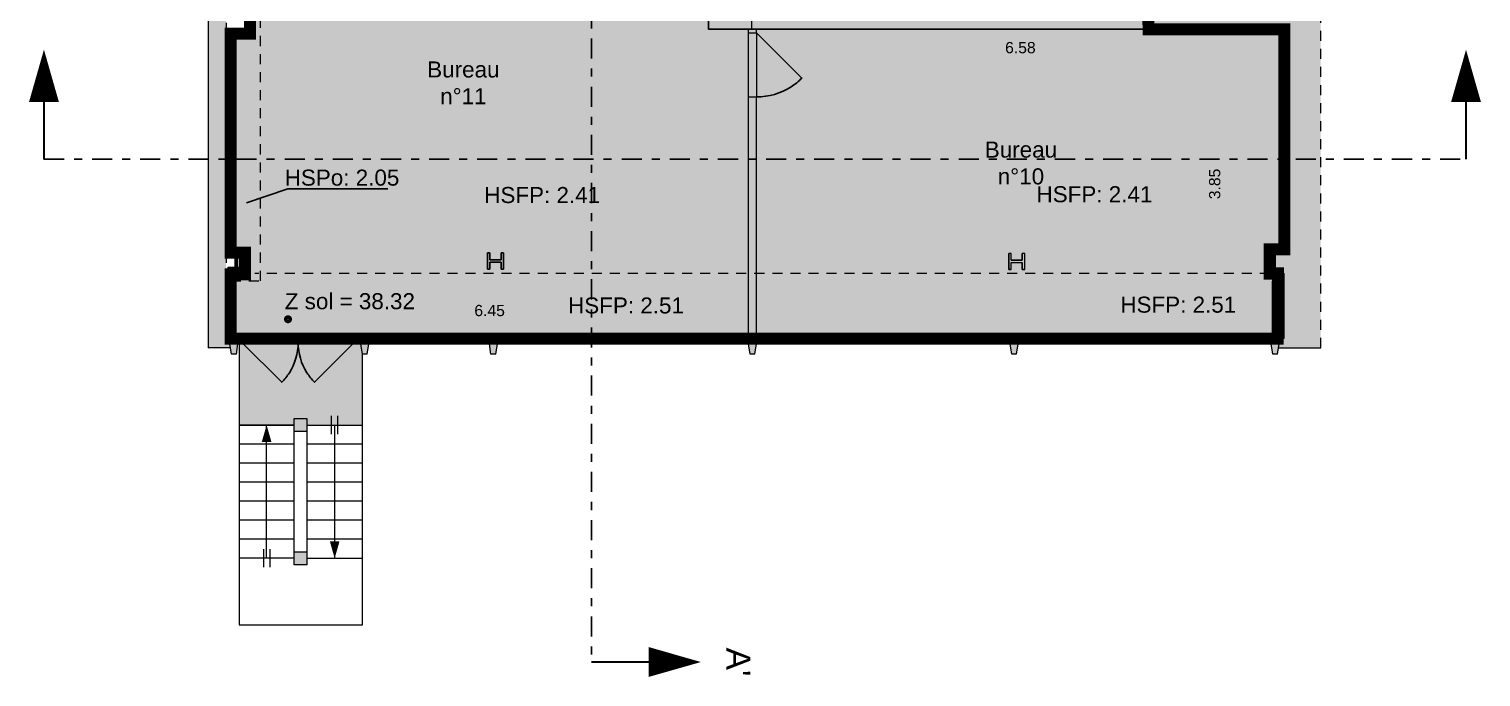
# Model space of a CAD drawing. Header units: metres. Extents: x 96 to 269, y -128 to -61.
# Drawn here: x 112.92 to 131.01, y -89.33 to -81.26 of the extents above; entities that cross this region are included whole.
import ezdxf
from ezdxf.enums import TextEntityAlignment as Align

# ---------------------------------------------------------------- set-up
doc = ezdxf.new("R2010")
doc.units = ezdxf.units.M
doc.header["$PDMODE"] = 3
doc.header["$PDSIZE"] = -2
for name, pattern in [('AXES', [2, 1.25, -0.25, 0.25, -0.25]), ('CACHE2', [0.1875, 0.125, -0.0625]), ('TIRETPT2', [0.5, 0.25, -0.125, 0, -0.125])]:
    doc.linetypes.add(name, pattern=pattern)
doc.layers.get('0').update_dxf_attribs({"color": 253, "linetype": 'CONTINUOUS'})
doc.layers.get('Defpoints').update_dxf_attribs({"color": 253, "linetype": 'CONTINUOUS'})
for name, color, linetype in [('GEX_BAT_cloison', 253, 'CONTINUOUS'), ('GEX_BAT_coffrage', 253, 'CONTINUOUS'), ('GEX_BAT_faux_plafond', 253, 'CACHE2'), ('GEX_BAT_fenetre', 253, 'CONTINUOUS'), ('GEX_BAT_linteau_cloison', 253, 'CACHE2'), ('GEX_BAT_mur', 253, 'CONTINUOUS'), ('GEX_BAT_poutre', 253, 'CACHE2'), ('GEX_EDS_sdp_1-SDP', 253, 'AXES'), ('GEX_EDS_sdp__Ajout', 172, 'CONTINUOUS'), ('GEX_EDS_sdp__Modication', 92, 'CONTINUOUS'), ('GEX_EDS_sdp__Suppression', 10, 'CONTINUOUS'), ('GEX_EDS_SU_bureau', 253, 'CONTINUOUS'), ('GEX_MEP_mur_pochage', 253, 'CONTINUOUS'), ('GEX_MEP_ouvrant_porte', 253, 'CONTINUOUS'), ('GEX_MEP_trait_de_coupe', 253, 'TIRETPT2'), ('GEX_MEP_txt_cot_alti', 253, 'CONTINUOUS'), ('GEX_MEP_txt_cot_plani', 253, 'CONTINUOUS'), ('GEX_MEP_txt_designation', 253, 'CONTINUOUS')]:
    doc.layers.add(name, color=color, linetype=linetype)
doc.styles.add('G100TXT-cote', font='swissl.ttf')
doc.styles.add('G100TXT-droit', font='swissl.ttf', dxfattribs={"height": 0.2})
doc.styles.add('G100TXT-italic', font='swissli.ttf')
doc.dimstyles.new('G100COT-libre', dxfattribs={"dimtxt": 0.14, "dimasz": 0.18, "dimexe": 0.18, "dimexo": 0.2, "dimgap": 0.09, "dimtad": 0, "dimzin": 0, "dimdsep": 46, "dimtxsty": 'G100TXT-cote', "dimblk1": 'OBLIQUE', "dimblk2": 'OBLIQUE', "dimsah": 1, "dimcen": 0.09, "dimse1": 1, "dimse2": 1, "dimsd1": 1, "dimsd2": 1, "dimclrd": 252, "dimaunit": 2, "dimadec": 3, "dimazin": 0, "dimtfac": 1, "dimtix": 1, "dimtofl": 0, "dimtmove": 0, "dimatfit": 3, "dimldrblk": 'OBLIQUE', "dimfxl": 0.18, "dimtolj": 1, "dimtzin": 0, "dimarcsym": 0})

# ---------------------------------------------------------------- blocks, each defined once
blk = doc.blocks.new('*D6')
at = {"layer": 'Defpoints', "color": 0, "lineweight": 0}
for p in [(121.983, -81.263), (128.56, -81.263), (128.56, -81.492)]:
    blk.add_point(p, dxfattribs=at)
at = {"layer": 'GEX_MEP_txt_cot_plani', "color": 0, "insert": (125.271, -81.492), "char_height": 0.14, "attachment_point": 5, "style": 'G100TXT-cote'}
blk.add_mtext('\\A1;6.58', dxfattribs=at)
blk = doc.blocks.new('_OBLIQUE')
at = {"color": 0, "linetype": 'ByBlock'}
blk.add_line((-0.5, -0.5), (0.5, 0.5), dxfattribs=at)
blk = doc.blocks.new('*D7')
at = {"layer": 'Defpoints', "color": 0, "lineweight": 0}
for p in [(127.693, -81.263), (128.158, -81.263), (128.158, -85.116)]:
    blk.add_point(p, dxfattribs=at)
at = {"layer": 'GEX_MEP_txt_cot_plani', "color": 0, "insert": (127.693, -83.19), "char_height": 0.14, "attachment_point": 5, "rotation": 90, "style": 'G100TXT-cote'}
blk.add_mtext('\\A1;3.85', dxfattribs=at)
blk = doc.blocks.new('*D8')
at = {"layer": 'Defpoints', "color": 0, "lineweight": 0}
for p in [(121.883, -84.768), (115.43, -84.889), (121.883, -84.889)]:
    blk.add_point(p, dxfattribs=at)
at = {"layer": 'GEX_MEP_txt_cot_plani', "color": 0, "insert": (118.656, -84.768), "char_height": 0.14, "attachment_point": 5, "style": 'G100TXT-cote'}
blk.add_mtext('\\A1;6.45', dxfattribs=at)

msp = doc.modelspace()

# ---------------------------------------------------------------- hatches: boundary and pattern name
at = {"layer": 'GEX_EDS_sdp__Ajout'}
h = msp.add_hatch(color=256, dxfattribs=at)
h.dxf.hatch_style = 1
h.paths.add_polyline_path([(115.463, -70.618), (115.463, -71.244), (115.603, -71.244), (115.603, -71.494), (115.433, -71.494), (115.433, -75.604), (115.608, -75.604), (115.608, -76.508), (115.608, -80.956), (115.67, -80.956), (115.67, -81.316), (115.43, -81.316), (115.43, -84.046), (115.608, -84.046), (115.608, -84.316), (115.43, -84.316), (115.43, -85.116), (128.478, -85.116), (128.48, -84.306), (128.38, -84.306), (128.38, -84.003), (128.56, -84.003), (128.56, -81.263), (126.869, -81.263), (126.864, -81.02, 0.998868), (126.868, -77.88), (126.868, -75.658), (128.568, -75.658), (128.568, -71.462), (128.398, -71.462), (128.398, -71.198), (128.485, -71.198), (128.485, -70.618)])
at = {"layer": 'GEX_EDS_sdp__Suppression', "lineweight": 0}
h = msp.add_hatch(color=256, dxfattribs=at)
edge = h.paths.add_edge_path()
edge.add_line((115.463, -70.618), (115.463, -71.244))
edge.add_line((115.463, -71.244), (115.603, -71.244))
edge.add_line((115.603, -71.244), (115.603, -71.494))
edge.add_line((115.603, -71.494), (115.433, -71.494))
edge.add_line((115.433, -71.494), (115.433, -75.604))
edge.add_line((115.433, -75.604), (115.683, -75.604))
edge.add_line((115.683, -75.604), (115.683, -76.508))
edge.add_line((115.683, -76.508), (115.608, -76.508))
edge.add_line((115.608, -76.508), (115.608, -80.956))
edge.add_line((115.608, -80.956), (115.67, -80.956))
edge.add_line((115.67, -80.956), (115.67, -81.316))
edge.add_line((115.67, -81.316), (115.43, -81.316))
edge.add_line((115.43, -81.316), (115.43, -84.046))
edge.add_line((115.43, -84.046), (115.608, -84.046))
edge.add_line((115.608, -84.046), (115.608, -84.316))
edge.add_line((115.608, -84.316), (115.43, -84.316))
edge.add_line((115.43, -84.316), (115.43, -85.116))
edge.add_line((115.43, -85.116), (128.478, -85.116))
edge.add_line((128.478, -85.116), (128.48, -84.306))
edge.add_line((128.48, -84.306), (128.38, -84.306))
edge.add_line((128.38, -84.306), (128.38, -84.003))
edge.add_line((128.38, -84.003), (128.56, -84.003))
edge.add_line((128.56, -84.003), (128.56, -81.263))
edge.add_line((128.56, -81.263), (126.869, -81.263))
edge.add_line((126.869, -81.263), (126.864, -81.02))
edge.add_arc((126.864, -79.45), 1.57, 270, 449.8702)
edge.add_line((126.868, -77.88), (126.868, -75.658))
edge.add_line((126.868, -75.658), (128.568, -75.658))
edge.add_line((128.568, -75.658), (128.568, -71.462))
edge.add_line((128.568, -71.462), (128.398, -71.462))
edge.add_line((128.398, -71.462), (128.398, -71.198))
edge.add_line((128.398, -71.198), (128.485, -71.198))
edge.add_line((128.485, -71.198), (128.485, -70.618))
edge.add_line((128.485, -70.618), (115.463, -70.618))
h = msp.add_hatch(color=256, dxfattribs=at)
h.dxf.hatch_style = 1
h.paths.add_polyline_path([(117.07, -85.31), (117.05, -85.182), (117.05, -85.166), (116.97, -85.166), (115.57, -85.166), (115.534, -85.166), (115.534, -86.194), (116.219, -86.194), (116.219, -86.114), (116.379, -86.114), (116.379, -86.194), (117.07, -86.194)])
at = {"layer": 'GEX_EDS_SU_bureau', "lineweight": 0}
h = msp.add_hatch(color=256, dxfattribs=at)
h.paths.add_polyline_path([(128.568, -71.462), (128.398, -71.462), (128.398, -71.198), (128.485, -71.198), (128.485, -70.618), (115.463, -70.618), (115.463, -71.244), (115.603, -71.244), (115.603, -71.494), (115.433, -71.494), (115.433, -75.604), (115.608, -75.604), (115.608, -76.508), (115.608, -80.956), (115.67, -80.956), (115.67, -81.316), (115.43, -81.316), (115.43, -84.046), (115.608, -84.046), (115.608, -84.316), (115.43, -84.316), (115.42, -85.116), (128.48, -85.116), (128.48, -84.306), (128.38, -84.306), (128.38, -84.003), (128.56, -84.003), (128.56, -81.263), (121.383, -81.263), (121.383, -80.7), (121.453, -80.7), (121.453, -80.15), (121.383, -80.15), (121.383, -79.97), (118.613, -79.97), (118.613, -74.455), (125.213, -74.455), (125.213, -75.658), (128.568, -75.658)])
h.paths.add_polyline_path([(118.873, -71.23), (118.613, -71.23), (118.613, -71.47), (118.873, -71.47)], flags=16)
h.paths.add_polyline_path([(125.343, -71.195), (125.113, -71.195), (125.113, -71.442), (125.343, -71.442)], flags=16)
h.paths.add_polyline_path([(125.325, -84.055), (125.295, -84.055), (125.295, -84.14), (125.155, -84.14), (125.155, -84.055), (125.125, -84.055), (125.125, -84.255), (125.155, -84.255), (125.155, -84.17), (125.295, -84.17), (125.295, -84.255), (125.325, -84.255)], flags=16)
h.paths.add_polyline_path([(118.83, -84.05), (118.8, -84.05), (118.8, -84.135), (118.66, -84.135), (118.66, -84.05), (118.63, -84.05), (118.63, -84.25), (118.66, -84.25), (118.66, -84.165), (118.8, -84.165), (118.8, -84.25), (118.83, -84.25)], flags=16)
at = {"layer": 'GEX_MEP_mur_pochage', "lineweight": 0}
h = msp.add_hatch(color=256, dxfattribs=at)
h.dxf.hatch_style = 1
h.paths.add_polyline_path([(115.372, -75.604), (115.433, -75.604), (115.433, -71.494), (115.27, -71.494), (115.27, -71.194), (115.463, -71.194), (115.463, -70.618), (115.522, -70.618), (115.522, -70.253), (115.149, -70.253), (115.149, -85.232), (115.428, -85.232), (115.42, -85.182), (115.42, -85.116), (115.43, -85.116), (115.43, -84.316), (115.371, -84.316), (115.371, -84.046), (115.43, -84.046), (115.43, -81.316), (115.371, -81.316), (115.371, -80.956), (115.608, -80.956), (115.608, -76.508), (115.372, -76.508)])
h = msp.add_hatch(color=256, dxfattribs=at)
h.dxf.hatch_style = 1
h.paths.add_polyline_path([(129.014, -70.253), (128.378, -70.253), (128.378, -70.618), (128.485, -70.618), (128.485, -71.198), (128.398, -71.198), (128.398, -71.462), (128.568, -71.462), (128.568, -75.658), (121.788, -75.658), (121.788, -76.215), (121.924, -76.215), (121.924, -77.73), (122.064, -77.73), (122.064, -77.67), (124.014, -77.67), (124.014, -77.53), (122.064, -77.53), (122.064, -75.92), (124.774, -75.92), (124.774, -77.53), (124.714, -77.53), (124.714, -77.67), (124.954, -77.67), (124.954, -77.53), (124.914, -77.53), (124.914, -75.92), (126.868, -75.92), (126.868, -77.53), (125.654, -77.53), (125.654, -77.67), (126.868, -77.67), (126.868, -77.88, -2.410352), (125.294, -79.45), (125.294, -79.17), (125.124, -79.17), (125.124, -79.23), (124.718, -79.23), (124.718, -79.37), (124.978, -79.37), (124.978, -81.113), (122.078, -81.113), (122.078, -79.37), (122.408, -79.37), (122.408, -79.23), (122.064, -79.23), (122.064, -79.16), (121.924, -79.16), (121.924, -81.263), (128.56, -81.263), (128.56, -84.003), (128.38, -84.003), (128.38, -84.306), (128.56, -84.306), (128.56, -85.116), (128.496, -85.116), (128.496, -85.182), (128.489, -85.232), (129.014, -85.232), (129.014, -81.001), (127.839, -81.001, 0.696912), (127.13, -77.637), (127.13, -75.92), (129.014, -75.92)])
h.paths.add_polyline_path([(125.24, -80.298, 0.132857), (125.889, -81.001), (125.24, -81.001)], flags=16)
h = msp.add_hatch(color=256, dxfattribs=at)
h.dxf.hatch_style = 1
h.paths.add_polyline_path([(115.598, -84.056), (115.398, -84.056), (115.398, -84.086), (115.483, -84.086), (115.483, -84.226), (115.398, -84.226), (115.398, -84.256), (115.598, -84.256), (115.598, -84.226), (115.513, -84.226), (115.513, -84.086), (115.598, -84.086)])
h = msp.add_hatch(color=256, dxfattribs=at)
h.dxf.hatch_style = 1
h.paths.add_polyline_path([(118.83, -84.05), (118.8, -84.05), (118.8, -84.135), (118.66, -84.135), (118.66, -84.05), (118.63, -84.05), (118.63, -84.25), (118.66, -84.25), (118.66, -84.165), (118.8, -84.165), (118.8, -84.25), (118.83, -84.25)])
h.paths.add_polyline_path([(125.155, -84.17), (125.295, -84.17), (125.295, -84.255), (125.325, -84.255), (125.325, -84.055), (125.295, -84.055), (125.295, -84.14), (125.155, -84.14), (125.155, -84.055), (125.125, -84.055), (125.125, -84.255), (125.155, -84.255)])
h = msp.add_hatch(color=256, dxfattribs=at)
h.dxf.hatch_style = 1
h.paths.add_polyline_path([(128.496, -85.116), (128.396, -85.116), (128.396, -85.182), (128.416, -85.312), (128.476, -85.312), (128.496, -85.182)])
h.paths.add_polyline_path([(125.243, -85.182), (125.243, -85.116), (125.143, -85.116), (125.143, -85.182), (125.163, -85.312), (125.223, -85.312)])
h.paths.add_polyline_path([(121.983, -85.116), (121.883, -85.116), (121.883, -85.182), (121.903, -85.312), (121.963, -85.312), (121.983, -85.182)])
h.paths.add_polyline_path([(118.753, -85.182), (118.753, -85.116), (118.653, -85.116), (118.653, -85.182), (118.673, -85.312), (118.733, -85.312)])
h.paths.add_polyline_path([(117.15, -85.182), (117.15, -85.116), (117.05, -85.116), (117.05, -85.182), (117.07, -85.312), (117.13, -85.312)])
h.paths.add_polyline_path([(115.52, -85.182), (115.52, -85.116), (115.42, -85.116), (115.42, -85.182), (115.44, -85.312), (115.5, -85.312)])
h.paths.add_polyline_path([(116.379, -86.114), (116.219, -86.114), (116.219, -86.274), (116.379, -86.274)])
h.paths.add_polyline_path([(116.379, -87.775), (116.219, -87.775), (116.219, -87.935), (116.379, -87.935)])

# ---------------------------------------------------------------- linework, layer by layer
at = {"layer": 'GEX_BAT_cloison', "lineweight": 0}
for p, q in [((121.383, -80.7), (121.383, -81.265)), ((121.924, -81.265), (121.383, -81.265)), ((121.883, -81.305), (121.883, -81.263)), ((121.883, -81.305), (121.983, -81.305)), ((121.983, -81.305), (121.983, -81.263)), ((121.883, -82.105), (121.983, -82.105)), ((128.48, -84.306), (128.48, -85.116)), ((115.57, -85.116), (115.52, -85.116)), ((115.57, -85.166), (115.52, -85.166)), ((115.57, -85.116), (115.57, -85.166)), ((117.05, -85.116), (116.97, -85.116)), ((116.97, -85.116), (116.97, -85.166)), ((117.05, -85.166), (116.97, -85.166))]:
    msp.add_line(p, q, dxfattribs=at)
at = {"layer": 'GEX_BAT_coffrage'}
for p, q in [((115.67, -81.316), (115.67, -80.956)), ((115.43, -81.316), (115.67, -81.316)), ((115.43, -84.046), (115.608, -84.046)), ((115.608, -84.316), (115.608, -84.046)), ((115.43, -84.316), (115.608, -84.316))]:
    msp.add_line(p, q, dxfattribs=at)
at = {"layer": 'GEX_BAT_faux_plafond', "lineweight": 0}
msp.add_lwpolyline([(128.38, -84.306), (115.73, -84.306)], dxfattribs=at)
at = {"layer": 'GEX_BAT_fenetre'}
for p, q in [((118.653, -85.116), (117.15, -85.116)), ((118.653, -85.166), (117.15, -85.166)), ((121.883, -85.116), (118.753, -85.116)), ((121.883, -85.166), (118.753, -85.166)), ((125.143, -85.116), (121.983, -85.116)), ((125.143, -85.166), (121.983, -85.166)), ((128.396, -85.116), (125.243, -85.116)), ((128.396, -85.166), (125.243, -85.166))]:
    msp.add_line(p, q, dxfattribs=at)
at = {"layer": 'GEX_BAT_linteau_cloison', "lineweight": 0}
for p, q in [((115.57, -85.116), (116.97, -85.116)), ((116.97, -85.166), (115.57, -85.166))]:
    msp.add_line(p, q, dxfattribs=at)
at = {"layer": 'GEX_BAT_mur', "lineweight": 0}
for p, q in [((115.149, -70.253), (115.149, -85.232)), ((121.924, -81.263), (121.924, -79.16)), ((115.43, -84.046), (115.43, -81.316)), ((121.924, -81.263), (128.56, -81.263)), ((128.56, -84.003), (128.56, -81.263)), ((115.398, -84.056), (115.598, -84.056)), ((115.398, -84.086), (115.398, -84.056)), ((115.483, -84.086), (115.398, -84.086)), ((115.483, -84.226), (115.483, -84.086)), ((115.598, -84.086), (115.513, -84.086)), ((115.513, -84.086), (115.513, -84.226)), ((115.598, -84.056), (115.598, -84.086)), ((118.63, -84.25), (118.63, -84.05)), ((118.63, -84.05), (118.66, -84.05)), ((118.66, -84.05), (118.66, -84.135)), ((118.66, -84.135), (118.8, -84.135)), ((118.8, -84.135), (118.8, -84.05)), ((118.8, -84.05), (118.83, -84.05)), ((118.83, -84.05), (118.83, -84.25)), ((125.155, -84.055), (125.125, -84.055)), ((125.125, -84.255), (125.125, -84.055)), ((125.155, -84.14), (125.155, -84.055)), ((125.155, -84.14), (125.295, -84.14)), ((125.325, -84.055), (125.295, -84.055)), ((125.295, -84.14), (125.295, -84.055)), ((125.325, -84.255), (125.325, -84.055)), ((128.38, -84.003), (128.38, -84.306)), ((128.38, -84.003), (128.56, -84.003)), ((115.398, -84.256), (115.398, -84.226)), ((115.398, -84.226), (115.483, -84.226)), ((115.598, -84.256), (115.398, -84.256)), ((115.43, -85.116), (115.43, -84.316)), ((115.513, -84.226), (115.598, -84.226)), ((115.598, -84.226), (115.598, -84.256)), ((118.66, -84.25), (118.63, -84.25)), ((118.8, -84.165), (118.66, -84.165)), ((118.66, -84.165), (118.66, -84.25)), ((118.8, -84.25), (118.8, -84.165)), ((118.83, -84.25), (118.8, -84.25)), ((125.155, -84.255), (125.125, -84.255)), ((125.155, -84.255), (125.155, -84.17)), ((125.155, -84.17), (125.295, -84.17)), ((125.295, -84.255), (125.295, -84.17)), ((125.325, -84.255), (125.295, -84.255)), ((128.38, -84.306), (128.56, -84.306)), ((128.56, -85.116), (128.56, -84.306)), ((115.52, -85.116), (115.42, -85.116)), ((115.42, -85.182), (115.42, -85.116)), ((115.44, -85.312), (115.42, -85.182)), ((115.5, -85.312), (115.52, -85.182)), ((115.52, -85.182), (115.52, -85.116)), ((117.15, -85.116), (117.05, -85.116)), ((117.05, -85.182), (117.05, -85.116)), ((117.07, -85.312), (117.05, -85.182)), ((117.13, -85.312), (117.15, -85.182)), ((117.15, -85.182), (117.15, -85.116)), ((118.653, -85.116), (118.753, -85.116)), ((118.753, -85.116), (118.653, -85.116)), ((118.653, -85.182), (118.653, -85.116)), ((118.673, -85.312), (118.653, -85.182)), ((118.733, -85.312), (118.753, -85.182)), ((118.753, -85.182), (118.753, -85.116)), ((121.883, -85.116), (121.983, -85.116)), ((121.883, -85.182), (121.883, -85.116)), ((121.903, -85.312), (121.883, -85.182)), ((121.963, -85.312), (121.983, -85.182)), ((121.983, -85.182), (121.983, -85.116)), ((125.143, -85.116), (125.243, -85.116)), ((125.243, -85.116), (125.143, -85.116)), ((125.143, -85.182), (125.143, -85.116)), ((125.163, -85.312), (125.143, -85.182)), ((125.223, -85.312), (125.243, -85.182)), ((125.243, -85.182), (125.243, -85.116)), ((128.396, -85.116), (128.496, -85.116)), ((128.56, -85.116), (128.396, -85.116)), ((128.396, -85.182), (128.396, -85.116)), ((128.416, -85.312), (128.396, -85.182)), ((128.476, -85.312), (128.496, -85.182)), ((128.496, -85.182), (128.496, -85.116)), ((115.428, -85.232), (115.149, -85.232)), ((115.5, -85.312), (115.44, -85.312)), ((117.13, -85.312), (117.07, -85.312)), ((118.733, -85.312), (118.673, -85.312)), ((121.963, -85.312), (121.903, -85.312)), ((125.223, -85.312), (125.163, -85.312)), ((128.476, -85.312), (128.416, -85.312)), ((128.489, -85.232), (129.014, -85.232))]:
    msp.add_line(p, q, dxfattribs=at)
at = {"layer": 'GEX_BAT_mur', "linetype": 'CACHE2', "lineweight": 0}
for p, q in [((115.371, -80.956), (115.371, -81.316)), ((129.014, -85.232), (129.014, -81.001)), ((115.43, -81.316), (115.371, -81.316)), ((115.43, -84.046), (115.371, -84.046)), ((115.371, -84.046), (115.371, -84.316)), ((115.43, -84.316), (115.371, -84.316))]:
    msp.add_line(p, q, dxfattribs=at)
at = {"layer": 'GEX_BAT_poutre', "lineweight": 0}
msp.add_lwpolyline([(115.43, -84.396), (115.8, -84.396), (115.8, -80.594), (115.608, -80.594)], dxfattribs=at)
at = {"layer": 'GEX_EDS_sdp_1-SDP', "lineweight": 0, "const_width": 0.15, "flags": 128}
msp.add_lwpolyline([(115.463, -70.618), (115.463, -71.244), (115.603, -71.244), (115.603, -71.494), (115.433, -71.494), (115.433, -75.604), (115.608, -75.604), (115.608, -76.508), (115.608, -76.508), (115.608, -80.956), (115.67, -80.956), (115.67, -81.316), (115.43, -81.316), (115.43, -84.046), (115.608, -84.046), (115.608, -84.316), (115.43, -84.316), (115.43, -85.116), (128.478, -85.116), (128.48, -84.306), (128.38, -84.306), (128.38, -84.003), (128.56, -84.003), (128.56, -81.263), (126.869, -81.263), (126.864, -81.02, 0.998868), (126.868, -77.88), (126.868, -75.658), (128.568, -75.658), (128.568, -71.462), (128.398, -71.462), (128.398, -71.198), (128.485, -71.198), (128.485, -70.618)], format="xyb", close=True, dxfattribs=at)
at = {"layer": 'GEX_EDS_sdp__Suppression', "lineweight": 0}
for p, q in [((121.883, -82.105), (121.883, -81.305)), ((121.983, -81.305), (121.983, -82.105)), ((121.883, -85.116), (121.883, -82.105)), ((121.983, -85.116), (121.983, -82.105)), ((115.534, -85.166), (115.534, -88.685)), ((117.07, -88.685), (117.07, -85.31)), ((116.685, -86.307), (116.685, -86.081)), ((116.763, -86.307), (116.763, -86.081)), ((116.219, -86.194), (115.534, -86.194)), ((115.877, -87.855), (115.877, -86.194)), ((116.219, -87.775), (116.219, -86.274)), ((116.379, -86.194), (117.07, -86.194)), ((116.379, -86.274), (116.379, -87.775)), ((116.725, -87.855), (116.725, -86.194)), ((116.219, -86.431), (115.534, -86.431)), ((117.07, -86.431), (116.379, -86.431)), ((116.219, -86.668), (115.534, -86.668)), ((117.07, -86.668), (116.379, -86.668)), ((116.219, -86.906), (115.534, -86.906)), ((117.07, -86.906), (116.379, -86.906)), ((116.219, -87.143), (115.534, -87.143)), ((117.07, -87.143), (116.379, -87.143)), ((116.219, -87.38), (115.534, -87.38)), ((117.07, -87.38), (116.379, -87.38)), ((116.219, -87.618), (115.534, -87.618)), ((115.839, -87.742), (115.839, -87.967)), ((115.916, -87.742), (115.916, -87.967)), ((117.07, -87.618), (116.379, -87.618)), ((116.219, -87.855), (115.534, -87.855)), ((116.379, -87.855), (117.07, -87.855)), ((115.534, -88.685), (117.07, -88.685))]:
    msp.add_line(p, q, dxfattribs=at)
at = {"layer": 'GEX_EDS_sdp__Suppression'}
for points, format in [([(121.983, -81.305), (122.548, -81.871, -0.054328), (122.413, -81.98, -0.143039), (121.983, -82.105, -0.143039)], "xyb"), ([(115.877, -86.406, 0.121, 0, 0), (115.877, -86.194, 0, 0, 0)], "xyseb"), ([(116.725, -87.642, 0.121, 0, 0), (116.725, -87.855, 0, 0, 0)], "xyseb")]:
    msp.add_lwpolyline(points, format=format, dxfattribs=at)
at = {"layer": 'GEX_EDS_sdp__Suppression', "lineweight": 0, "flags": 128}
msp.add_lwpolyline([(117.07, -85.31), (117.05, -85.182), (117.05, -85.166), (116.97, -85.166), (115.57, -85.166), (115.534, -85.166), (115.534, -86.194), (116.219, -86.194), (116.219, -86.114), (116.379, -86.114), (116.379, -86.194), (117.07, -86.194)], close=True, dxfattribs=at)
at = {"layer": 'GEX_EDS_sdp__Suppression', "lineweight": 0}
for points in [[(116.219, -86.114), (116.379, -86.114), (116.379, -86.274), (116.219, -86.274)], [(116.219, -87.775), (116.379, -87.775), (116.379, -87.935), (116.219, -87.935)]]:
    msp.add_lwpolyline(points, close=True, dxfattribs=at)
at = {"layer": 'GEX_EDS_SU_bureau', "lineweight": 0, "flags": 128}
msp.add_lwpolyline([(115.67, -80.956), (115.67, -81.316), (115.43, -81.316), (115.43, -84.046), (115.608, -84.046), (115.608, -84.316), (115.43, -84.316), (115.42, -85.116), (128.48, -85.116), (128.48, -84.306), (128.38, -84.306), (128.38, -84.003), (128.56, -84.003), (128.56, -81.263), (121.383, -81.263), (121.383, -80.7)], dxfattribs=at)
for points in [[(118.83, -84.05), (118.8, -84.05), (118.8, -84.135), (118.66, -84.135), (118.66, -84.05), (118.63, -84.05), (118.63, -84.25), (118.66, -84.25), (118.66, -84.165), (118.8, -84.165), (118.8, -84.25), (118.83, -84.25)], [(125.325, -84.055), (125.295, -84.055), (125.295, -84.14), (125.155, -84.14), (125.155, -84.055), (125.125, -84.055), (125.125, -84.255), (125.155, -84.255), (125.155, -84.17), (125.295, -84.17), (125.295, -84.255), (125.325, -84.255)]]:
    msp.add_lwpolyline(points, close=True, dxfattribs=at)
at = {"layer": 'GEX_MEP_ouvrant_porte'}
for points in [[(115.57, -85.166), (116.065, -85.661, 0.054328), (116.16, -85.543, 0.143039), (116.27, -85.166, 0.143039)], [(116.97, -85.166), (116.475, -85.661, -0.054328), (116.38, -85.543, -0.143039), (116.27, -85.166, -0.143039)]]:
    msp.add_lwpolyline(points, format="xyb", dxfattribs=at)
at = {"layer": 'GEX_MEP_trait_de_coupe'}
for p, q in [((119.925, -68.178), (119.925, -89.147)), ((113.102, -82.882), (130.825, -82.882))]:
    msp.add_line(p, q, dxfattribs=at)
at = {"layer": 'GEX_MEP_trait_de_coupe', "linetype": 'Continuous', "lineweight": 0, "flags": 128}
for points in [[(113.102, -81.517, 0, 0.372, 0), (113.102, -82.168, 0.372, 0.372, 0)], [(130.825, -81.517, 0, 0.372, 0), (130.825, -82.168, 0.372, 0.372, 0)], [(121.29, -89.147, 0, 0.372, 0), (120.639, -89.147, 0.372, 0.372, 0)]]:
    msp.add_lwpolyline(points, format="xyseb", dxfattribs=at)
at = {"layer": 'GEX_MEP_trait_de_coupe', "linetype": 'Continuous', "lineweight": 0, "const_width": 0.0225}
for points in [[(113.102, -82.882), (113.102, -81.592)], [(130.825, -82.882), (130.825, -81.592)], [(119.925, -89.147), (121.215, -89.147)]]:
    msp.add_lwpolyline(points, dxfattribs=at)
at = {"layer": 'GEX_MEP_txt_cot_alti'}
msp.add_lwpolyline([(117.386, -83.249), (116.141, -83.249), (115.625, -83.424)], dxfattribs=at)
at = {"layer": 'GEX_MEP_txt_cot_alti', "const_width": 0.045}
msp.add_lwpolyline([(116.116, -84.876, 1), (116.171, -84.876, 1)], format="xyb", close=True, dxfattribs=at)

# ---------------------------------------------------------------- texts
at = {"layer": 'GEX_EDS_sdp__Modication', "style": 'G100TXT-italic'}
for s, p in [('HSPo: 2.05', (117.531, -83.111)), ('HSFP: 2.41', (120.033, -83.328)), ('HSFP: 2.41', (126.916, -83.318)), ('HSFP: 2.51', (121.078, -84.704)), ('HSFP: 2.51', (127.961, -84.694))]:
    msp.add_text(s, height=0.2, dxfattribs=at).set_placement(p, align=Align.MIDDLE_RIGHT)
at = {"layer": 'GEX_EDS_sdp__Suppression', "insert": (118.329, -81.93), "char_height": 0.2, "width": 0.82014, "attachment_point": 5, "style": 'G100TXT-droit'}
msp.add_mtext('Bureau n°11', dxfattribs=at)
at = {"layer": 'GEX_MEP_trait_de_coupe', "linetype": 'Continuous', "lineweight": 0, "insert": (121.757, -89.147), "char_height": 0.3, "attachment_point": 5, "rotation": 270, "line_spacing_factor": 1.186636, "style": 'G100TXT-droit'}
msp.add_mtext("A'", dxfattribs=at)
at = {"layer": 'GEX_MEP_txt_cot_alti', "style": 'G100TXT-italic'}
msp.add_text('Z sol = 38.32', height=0.2, dxfattribs=at).set_placement((116.103, -84.651), align=Align.MIDDLE_LEFT)
at = {"layer": 'GEX_MEP_txt_designation', "insert": (125.278, -82.93), "char_height": 0.2, "width": 0.82014, "attachment_point": 5, "style": 'G100TXT-droit'}
msp.add_mtext('Bureau n°10', dxfattribs=at)

# ---------------------------------------------------------------- dimensions: what is measured, and where the dimension line sits
at = {"layer": 'GEX_MEP_txt_cot_plani'}
for base, p1, p2, picture, middle in [((128.56, -81.492), (121.983, -81.263), (128.56, -81.263), '*D6', (125.271, -81.492)), ((121.883, -84.768), (115.43, -84.889), (121.883, -84.889), '*D8', (118.656, -84.768))]:
    dim = msp.add_linear_dim(base=base, p1=p1, p2=p2, dimstyle='G100COT-libre', dxfattribs=at)
    dim.commit()
    dim.dimension.update_dxf_attribs({"geometry": picture, "text_midpoint": middle})
dim = msp.add_linear_dim(base=(127.693, -81.263), p1=(128.158, -85.116), p2=(128.158, -81.263), angle=90, dimstyle='G100COT-libre', dxfattribs=at)
dim.commit()
dim.dimension.update_dxf_attribs({"geometry": '*D7', "text_midpoint": (127.693, -83.19)})

doc.saveas('drawing.dxf')
